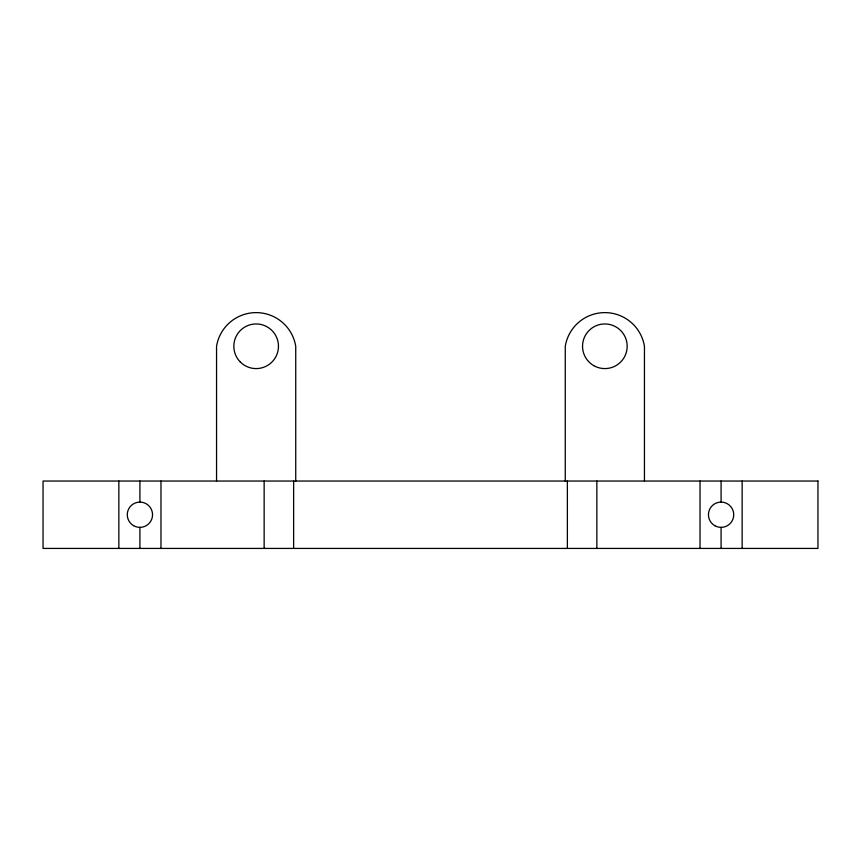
<?xml version="1.0" encoding="UTF-8"?>
<svg xmlns="http://www.w3.org/2000/svg" width="861" height="861" viewBox="0 0 861 861"><rect width="100%" height="100%" fill="white"/><g stroke="black" fill="none" stroke-linecap="round" stroke-linejoin="round"><path stroke-width="1.29" d="M742.15 481.041L742.15 548.425M721.087 481.041L721.087 502.092M721.087 527.362L721.087 548.425M700.025 481.041L700.025 548.425M644.448 481.041L644.448 346.273A40.112 40.112 0 0 0 565.268 346.273L565.268 481.041M596.856 481.041L596.856 548.425M567.367 481.041L567.367 548.425M295.732 481.041L295.732 346.273A40.112 40.112 0 0 0 216.552 346.273L216.552 481.041M293.633 481.041L293.633 548.425M264.144 481.041L264.144 548.425M160.975 481.041L160.975 548.425M139.912 481.041L139.912 502.092M139.912 527.362L139.912 548.425M118.85 481.041L118.85 548.425M817.95 481.041L43.05 481.041L43.05 548.425L817.95 548.425L817.95 481.041M133.595 525.673A12.635 12.635 0 0 0 152.548 514.727A12.635 12.635 0 0 0 133.595 503.782A12.635 12.635 0 0 0 133.595 525.673M714.77 525.673A12.635 12.635 0 0 0 733.723 514.727A12.635 12.635 0 0 0 714.77 503.782A12.635 12.635 0 0 0 714.77 525.673M240.359 362.05A22.321 22.321 0 0 0 277.705 352.052A22.321 22.321 0 0 0 250.368 324.715A22.321 22.321 0 0 0 240.359 362.05M593.703 365.602A22.321 22.321 0 0 0 627.174 346.273A22.321 22.321 0 0 0 593.703 326.943A22.321 22.321 0 0 0 593.703 365.602"/></g></svg>
